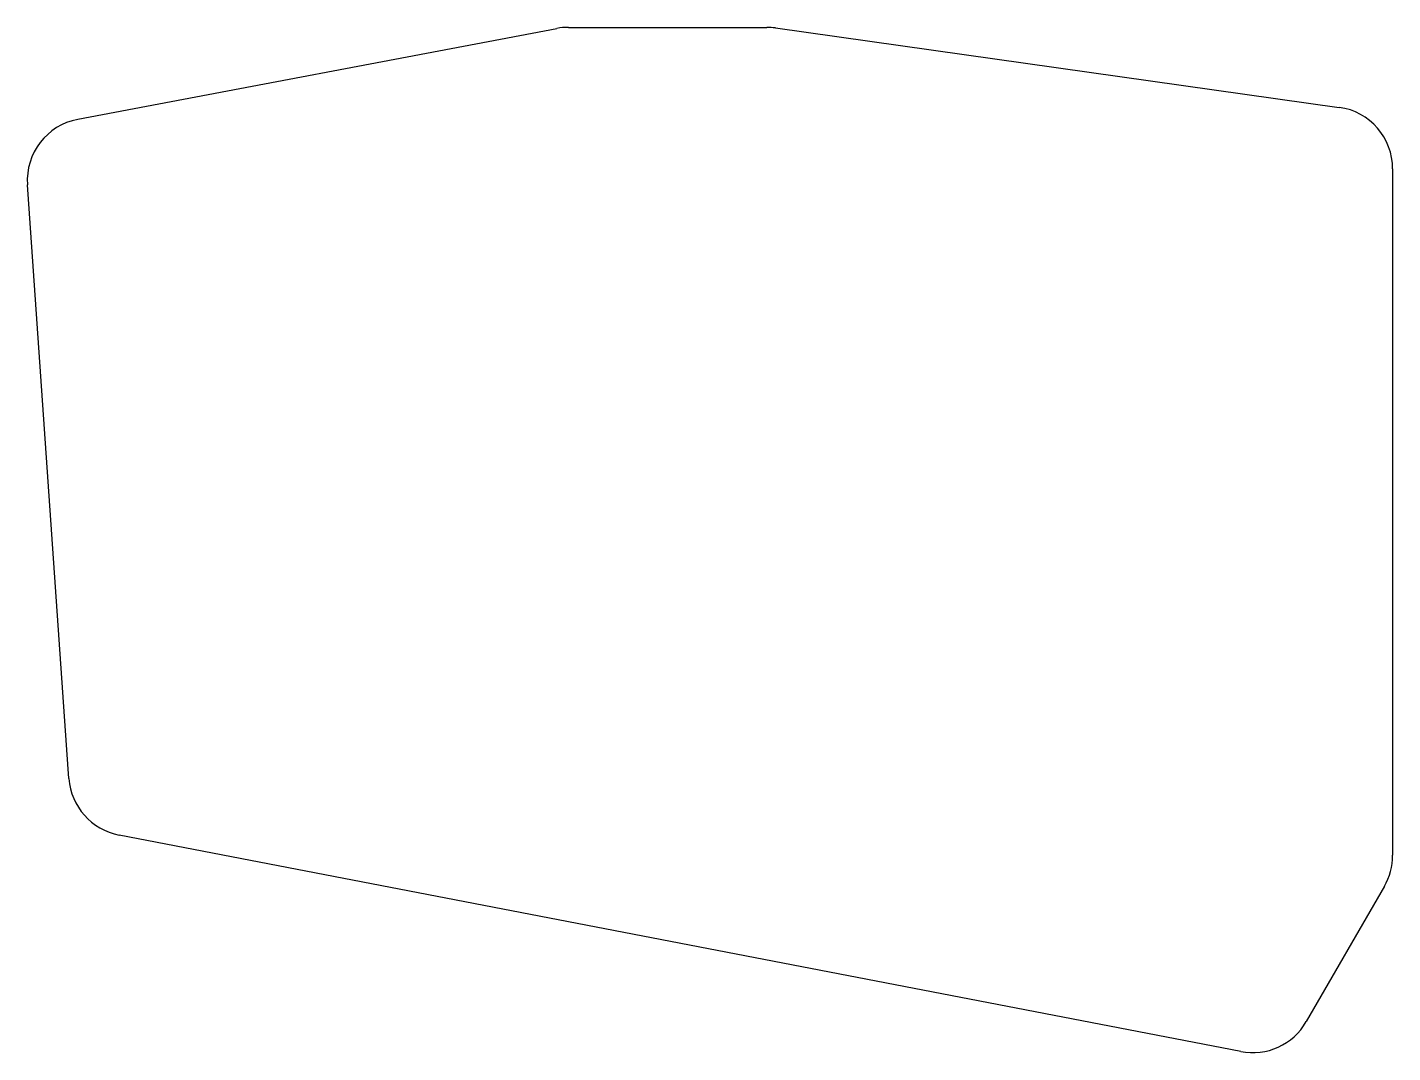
# Model space of a CAD drawing. Header units: millimetres. Extents: x -18 to 141, y -38 to 81.
import ezdxf

# ---------------------------------------------------------------- set-up
doc = ezdxf.new("R2010")
doc.units = ezdxf.units.MM

msp = doc.modelspace()

# ---------------------------------------------------------------- linework, layer by layer
for p, q in [((45.16, 80.84), (68.17, 80.84)), ((-11.77, 70.17), (43.81, 80.72)), ((69.18, 80.77), (134.6, 71.56)), ((140.79, 64.43), (140.79, -15.2)), ((-12.79, -6.3), (-17.61, 62.59)), ((123.17, -37.97), (-6.97, -12.86)), ((139.83, -18.8), (130.77, -34.5))]:
    msp.add_line(p, q)
for centre, start, end in [((45.16, 73.64), 90, 100.7458), ((68.17, 73.64), 81.9829, 90), ((133.59, 64.43), 0, 81.9829), ((-10.43, 63.09), 100.7458, 184), ((-5.61, -5.79), 184, 259.0817), ((133.59, -15.2), 330.008, 360), ((124.53, -30.9), 259.0817, 330.008)]:
    msp.add_arc(centre, 7.2, start, end)

doc.saveas('drawing.dxf')
